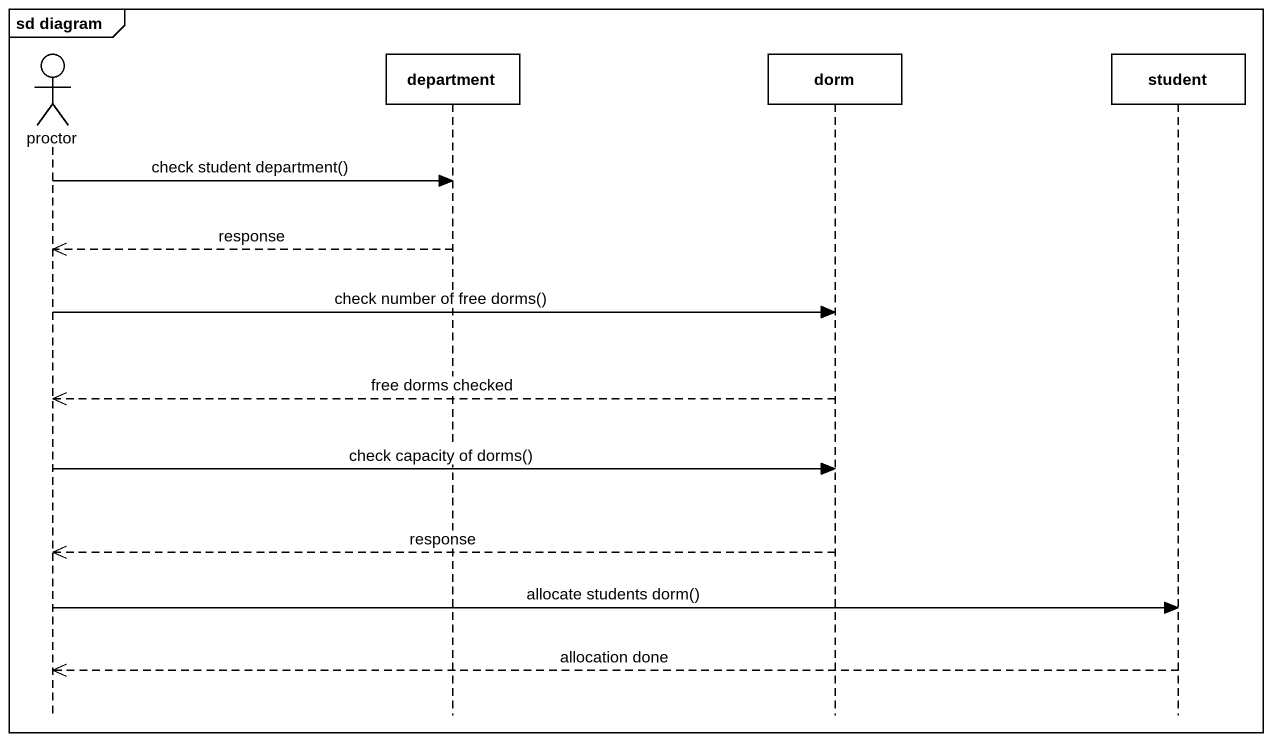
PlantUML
@startuml
mainframe sd diagram
hide footbox
actor proctor
participant department
participant dorm
participant student

proctor -> department : check student department()
department -->> proctor : response
proctor -> dorm : check number of free dorms()
dorm -->> proctor : free dorms checked
proctor -> dorm : check capacity of dorms()
dorm -->> proctor : response
proctor -> student : allocate students dorm()
student -->> proctor : allocation done
@enduml
